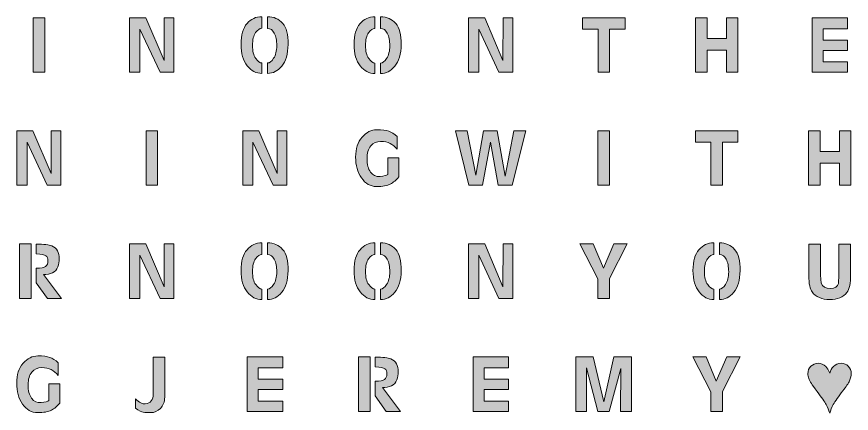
# Model space of a CAD drawing. Header units: inches. Extents: x -93 to 93, y -93 to 93.
# Drawn here: x 3.7 to 92.3, y -93.1 to -51 of the extents above; entities that cross this region are included whole.
import ezdxf

# ---------------------------------------------------------------- set-up
doc = ezdxf.new("R2010")
doc.units = ezdxf.units.IN
doc.header["$MEASUREMENT"] = 0
doc.layers.add('Top Copper', color=7, linetype='Continuous')

# ---------------------------------------------------------------- blocks, each defined once
blk = doc.blocks.new('block 71')
at = {"layer": 'Top Copper', "true_color": 0xffffff}
h = blk.add_hatch(color=7, dxfattribs=at)
h.dxf.hatch_style = 2
h.paths.add_polyline_path([(20.366, -56.861), (18.893, -56.861), (16.762, -52.287), (16.762, -56.861), (15.67, -56.861), (15.67, -51.082), (17.386, -51.082), (19.318, -55.622), (19.326, -51.082), (20.366, -51.082)])
at = {"layer": 'Top Copper', "lineweight": 0}
blk.add_lwpolyline([(20.366, -56.861), (18.893, -56.861), (16.762, -52.287), (16.762, -56.861), (15.67, -56.861), (15.67, -51.082), (17.386, -51.082), (19.318, -55.622), (19.326, -51.082), (20.366, -51.082), (20.366, -56.861)], dxfattribs=at)
blk = doc.blocks.new('block 162')
at = {"layer": 'Top Copper', "true_color": 0xffffff}
h = blk.add_hatch(color=7, dxfattribs=at)
h.dxf.hatch_style = 2
h.paths.add_polyline_path([(6.645, -51.078), (6.645, -56.856), (5.415, -56.856), (5.415, -51.078)])
at = {"layer": 'Top Copper', "lineweight": 0}
blk.add_lwpolyline([(6.645, -51.078), (6.645, -56.856), (5.415, -56.856), (5.415, -51.078), (6.645, -51.078)], dxfattribs=at)
blk = doc.blocks.new('block 171')
at = {"layer": 'Top Copper', "true_color": 0xffffff}
h = blk.add_hatch(color=7, dxfattribs=at)
h.dxf.hatch_style = 2
edge = h.paths.add_edge_path()
edge.add_spline(control_points=[(28.15, -56.172), (27.716, -55.635), (27.5, -54.872), (27.5, -53.885), (27.5, -52.897), (27.711, -52.162), (28.132, -51.68), (28.554, -51.198), (29.079, -50.956), (29.709, -50.956), (29.709, -50.956), (29.709, -52.187), (29.709, -52.187), (29.49, -52.193), (29.268, -52.347), (29.046, -52.65), (28.824, -52.954), (28.713, -53.404), (28.713, -54.002), (28.713, -54.6), (28.828, -55.06), (29.059, -55.384), (29.29, -55.707), (29.507, -55.869), (29.709, -55.869), (29.709, -55.869), (29.709, -56.978), (29.709, -56.978), (29.103, -56.978), (28.583, -56.709), (28.15, -56.172)], knot_values=[0, 0, 0, 0, 1, 1, 1, 2, 2, 2, 3, 3, 3, 4, 4, 4, 5, 5, 5, 6, 6, 6, 7, 7, 7, 8, 8, 8, 9, 9, 9, 10, 10, 10, 10], degree=3, periodic=1)
edge = h.paths.add_edge_path()
edge.add_spline(control_points=[(30.961, -55.371), (31.183, -55.039), (31.293, -54.594), (31.29, -54.036), (31.287, -53.479), (31.201, -53.033), (31.03, -52.698), (30.86, -52.363), (30.622, -52.198), (30.315, -52.204), (30.315, -52.204), (30.315, -50.956), (30.315, -50.956), (30.974, -50.956), (31.508, -51.189), (31.918, -51.654), (32.328, -52.119), (32.523, -52.866), (32.503, -53.894), (32.483, -54.922), (32.256, -55.693), (31.823, -56.207), (31.39, -56.721), (30.887, -56.978), (30.315, -56.978), (30.315, -56.978), (30.315, -55.869), (30.315, -55.869), (30.524, -55.869), (30.739, -55.703), (30.961, -55.371)], knot_values=[0, 0, 0, 0, 1, 1, 1, 2, 2, 2, 3, 3, 3, 4, 4, 4, 5, 5, 5, 6, 6, 6, 7, 7, 7, 8, 8, 8, 9, 9, 9, 10, 10, 10, 10], degree=3, periodic=1)
at = {"layer": 'Top Copper', "lineweight": 0}
for points in [[(28.15, -56.172), (27.716, -55.635), (27.5, -54.872), (27.5, -53.885), (27.5, -52.897), (27.711, -52.162), (28.132, -51.68), (28.554, -51.198), (29.079, -50.956), (29.709, -50.956), (29.709, -50.956), (29.709, -52.187), (29.709, -52.187), (29.49, -52.193), (29.268, -52.347), (29.046, -52.65), (28.824, -52.954), (28.713, -53.404), (28.713, -54.002), (28.713, -54.6), (28.828, -55.06), (29.059, -55.384), (29.29, -55.707), (29.507, -55.869), (29.709, -55.869), (29.709, -55.869), (29.709, -56.978), (29.709, -56.978), (29.103, -56.978), (28.583, -56.709), (28.15, -56.172)], [(30.961, -55.371), (31.183, -55.039), (31.293, -54.594), (31.29, -54.036), (31.287, -53.479), (31.201, -53.033), (31.03, -52.698), (30.86, -52.363), (30.622, -52.198), (30.315, -52.204), (30.315, -52.204), (30.315, -50.956), (30.315, -50.956), (30.974, -50.956), (31.508, -51.189), (31.918, -51.654), (32.328, -52.119), (32.523, -52.866), (32.503, -53.894), (32.483, -54.922), (32.256, -55.693), (31.823, -56.207), (31.39, -56.721), (30.887, -56.978), (30.315, -56.978), (30.315, -56.978), (30.315, -55.869), (30.315, -55.869), (30.524, -55.869), (30.739, -55.703), (30.961, -55.371)]]:
    blk.add_open_spline(points, degree=3, knots=[0, 0, 0, 0, 1, 1, 1, 2, 2, 2, 3, 3, 3, 4, 4, 4, 5, 5, 5, 6, 6, 6, 7, 7, 7, 8, 8, 8, 9, 9, 9, 10, 10, 10, 10], dxfattribs=at)
blk = doc.blocks.new('block 172')
at = {"layer": 'Top Copper', "true_color": 0xffffff}
h = blk.add_hatch(color=7, dxfattribs=at)
h.dxf.hatch_style = 2
edge = h.paths.add_edge_path()
edge.add_spline(control_points=[(40.153, -56.181), (39.72, -55.643), (39.503, -54.881), (39.503, -53.893), (39.503, -52.906), (39.714, -52.171), (40.135, -51.688), (40.557, -51.207), (41.082, -50.965), (41.712, -50.965), (41.712, -50.965), (41.712, -52.195), (41.712, -52.195), (41.493, -52.201), (41.272, -52.356), (41.049, -52.659), (40.827, -52.962), (40.716, -53.413), (40.716, -54.01), (40.716, -54.608), (40.831, -55.069), (41.062, -55.392), (41.293, -55.716), (41.51, -55.877), (41.712, -55.877), (41.712, -55.877), (41.712, -56.986), (41.712, -56.986), (41.106, -56.986), (40.586, -56.718), (40.153, -56.181)], knot_values=[0, 0, 0, 0, 1, 1, 1, 2, 2, 2, 3, 3, 3, 4, 4, 4, 5, 5, 5, 6, 6, 6, 7, 7, 7, 8, 8, 8, 9, 9, 9, 10, 10, 10, 10], degree=3, periodic=1)
edge = h.paths.add_edge_path()
edge.add_spline(control_points=[(42.964, -55.379), (43.186, -55.047), (43.296, -54.603), (43.293, -54.045), (43.29, -53.488), (43.204, -53.042), (43.033, -52.707), (42.863, -52.372), (42.625, -52.207), (42.319, -52.213), (42.319, -52.213), (42.319, -50.965), (42.319, -50.965), (42.977, -50.965), (43.511, -51.198), (43.922, -51.663), (44.331, -52.128), (44.526, -52.874), (44.506, -53.902), (44.486, -54.93), (44.259, -55.701), (43.826, -56.215), (43.393, -56.729), (42.89, -56.986), (42.319, -56.986), (42.319, -56.986), (42.319, -55.877), (42.319, -55.877), (42.527, -55.877), (42.742, -55.712), (42.964, -55.379)], knot_values=[0, 0, 0, 0, 1, 1, 1, 2, 2, 2, 3, 3, 3, 4, 4, 4, 5, 5, 5, 6, 6, 6, 7, 7, 7, 8, 8, 8, 9, 9, 9, 10, 10, 10, 10], degree=3, periodic=1)
at = {"layer": 'Top Copper', "lineweight": 0}
for points in [[(40.153, -56.181), (39.72, -55.643), (39.503, -54.881), (39.503, -53.893), (39.503, -52.906), (39.714, -52.171), (40.135, -51.688), (40.557, -51.207), (41.082, -50.965), (41.712, -50.965), (41.712, -50.965), (41.712, -52.195), (41.712, -52.195), (41.493, -52.201), (41.272, -52.356), (41.049, -52.659), (40.827, -52.962), (40.716, -53.413), (40.716, -54.01), (40.716, -54.608), (40.831, -55.069), (41.062, -55.392), (41.293, -55.716), (41.51, -55.877), (41.712, -55.877), (41.712, -55.877), (41.712, -56.986), (41.712, -56.986), (41.106, -56.986), (40.586, -56.718), (40.153, -56.181)], [(42.964, -55.379), (43.186, -55.047), (43.296, -54.603), (43.293, -54.045), (43.29, -53.488), (43.204, -53.042), (43.033, -52.707), (42.863, -52.372), (42.625, -52.207), (42.319, -52.213), (42.319, -52.213), (42.319, -50.965), (42.319, -50.965), (42.977, -50.965), (43.511, -51.198), (43.922, -51.663), (44.331, -52.128), (44.526, -52.874), (44.506, -53.902), (44.486, -54.93), (44.259, -55.701), (43.826, -56.215), (43.393, -56.729), (42.89, -56.986), (42.319, -56.986), (42.319, -56.986), (42.319, -55.877), (42.319, -55.877), (42.527, -55.877), (42.742, -55.712), (42.964, -55.379)]]:
    blk.add_open_spline(points, degree=3, knots=[0, 0, 0, 0, 1, 1, 1, 2, 2, 2, 3, 3, 3, 4, 4, 4, 5, 5, 5, 6, 6, 6, 7, 7, 7, 8, 8, 8, 9, 9, 9, 10, 10, 10, 10], dxfattribs=at)
blk = doc.blocks.new('block 173')
at = {"layer": 'Top Copper', "true_color": 0xffffff}
h = blk.add_hatch(color=7, dxfattribs=at)
h.dxf.hatch_style = 2
h.paths.add_polyline_path([(56.361, -56.861), (54.889, -56.861), (52.758, -52.287), (52.758, -56.861), (51.666, -56.861), (51.666, -51.082), (53.381, -51.082), (55.313, -55.622), (55.322, -51.082), (56.361, -51.082)])
at = {"layer": 'Top Copper', "lineweight": 0}
blk.add_lwpolyline([(56.361, -56.861), (54.889, -56.861), (52.758, -52.287), (52.758, -56.861), (51.666, -56.861), (51.666, -51.082), (53.381, -51.082), (55.313, -55.622), (55.322, -51.082), (56.361, -51.082), (56.361, -56.861)], dxfattribs=at)
blk = doc.blocks.new('block 174')
at = {"layer": 'Top Copper', "true_color": 0xffffff}
h = blk.add_hatch(color=7, dxfattribs=at)
h.dxf.hatch_style = 2
h.paths.add_polyline_path([(68.279, -51.069), (68.279, -52.282), (66.642, -52.282), (66.642, -56.848), (65.411, -56.848), (65.411, -52.282), (63.757, -52.282), (63.757, -51.069)])
at = {"layer": 'Top Copper', "lineweight": 0}
blk.add_lwpolyline([(68.279, -51.069), (68.279, -52.282), (66.642, -52.282), (66.642, -56.848), (65.411, -56.848), (65.411, -52.282), (63.757, -52.282), (63.757, -51.069), (68.279, -51.069)], dxfattribs=at)
blk = doc.blocks.new('block 175')
at = {"layer": 'Top Copper', "true_color": 0xffffff}
h = blk.add_hatch(color=7, dxfattribs=at)
h.dxf.hatch_style = 2
h.paths.add_polyline_path([(79.043, -53.278), (79.043, -51.069), (80.273, -51.069), (80.273, -56.848), (79.043, -56.848), (79.043, -54.5), (76.99, -54.5), (76.99, -56.848), (75.76, -56.848), (75.76, -51.069), (76.99, -51.069), (76.99, -53.278)])
at = {"layer": 'Top Copper', "lineweight": 0}
blk.add_lwpolyline([(79.043, -53.278), (79.043, -51.069), (80.273, -51.069), (80.273, -56.848), (79.043, -56.848), (79.043, -54.5), (76.99, -54.5), (76.99, -56.848), (75.76, -56.848), (75.76, -51.069), (76.99, -51.069), (76.99, -53.278), (79.043, -53.278)], dxfattribs=at)
blk = doc.blocks.new('block 176')
at = {"layer": 'Top Copper', "true_color": 0xffffff}
h = blk.add_hatch(color=7, dxfattribs=at)
h.dxf.hatch_style = 2
h.paths.add_polyline_path([(91.921, -51.082), (91.921, -52.243), (89.33, -52.243), (89.33, -53.43), (91.921, -53.43), (91.921, -54.53), (89.33, -54.53), (89.33, -55.761), (91.921, -55.761), (91.921, -56.861), (88.152, -56.861), (88.152, -51.082)])
at = {"layer": 'Top Copper', "lineweight": 0}
blk.add_lwpolyline([(91.921, -51.082), (91.921, -52.243), (89.33, -52.243), (89.33, -53.43), (91.921, -53.43), (91.921, -54.53), (89.33, -54.53), (89.33, -55.761), (91.921, -55.761), (91.921, -56.861), (88.152, -56.861), (88.152, -51.082), (91.921, -51.082)], dxfattribs=at)
blk = doc.blocks.new('block 179')
at = {"layer": 'Top Copper', "true_color": 0xffffff}
h = blk.add_hatch(color=7, dxfattribs=at)
h.dxf.hatch_style = 2
h.paths.add_polyline_path([(8.372, -68.851), (6.899, -68.851), (4.768, -64.276), (4.768, -68.851), (3.676, -68.851), (3.676, -63.072), (5.392, -63.072), (7.324, -67.612), (7.332, -63.072), (8.372, -63.072)])
at = {"layer": 'Top Copper', "lineweight": 0}
blk.add_lwpolyline([(8.372, -68.851), (6.899, -68.851), (4.768, -64.276), (4.768, -68.851), (3.676, -68.851), (3.676, -63.072), (5.392, -63.072), (7.324, -67.612), (7.332, -63.072), (8.372, -63.072), (8.372, -68.851)], dxfattribs=at)
blk = doc.blocks.new('block 180')
at = {"layer": 'Top Copper', "true_color": 0xffffff}
h = blk.add_hatch(color=7, dxfattribs=at)
h.dxf.hatch_style = 2
h.paths.add_polyline_path([(18.642, -63.072), (18.642, -68.851), (17.412, -68.851), (17.412, -63.072)])
at = {"layer": 'Top Copper', "lineweight": 0}
blk.add_lwpolyline([(18.642, -63.072), (18.642, -68.851), (17.412, -68.851), (17.412, -63.072), (18.642, -63.072)], dxfattribs=at)
blk = doc.blocks.new('block 181')
at = {"layer": 'Top Copper', "true_color": 0xffffff}
h = blk.add_hatch(color=7, dxfattribs=at)
h.dxf.hatch_style = 2
edge = h.paths.add_edge_path()
edge.add_spline(control_points=[(44.25, -67.967), (43.978, -68.296), (43.678, -68.547), (43.349, -68.721), (43.02, -68.894), (42.532, -68.98), (41.885, -68.98), (41.238, -68.98), (40.707, -68.677), (40.291, -68.071), (39.875, -67.464), (39.667, -66.724), (39.667, -65.849), (39.667, -64.973), (39.895, -64.273), (40.351, -63.748), (40.808, -63.222), (41.325, -62.959), (41.902, -62.959), (42.48, -62.959), (42.91, -63.011), (43.193, -63.115), (43.476, -63.219), (43.773, -63.41), (44.086, -63.687), (44.086, -63.687), (44.086, -65.03), (44.086, -65.03), (43.848, -64.764), (43.599, -64.559), (43.336, -64.415), (43.073, -64.27), (42.732, -64.198), (42.314, -64.198), (41.895, -64.198), (41.551, -64.357), (41.283, -64.675), (41.014, -64.992), (40.88, -65.449), (40.88, -66.044), (40.88, -66.638), (41.002, -67.109), (41.248, -67.456), (41.493, -67.802), (41.831, -67.954), (42.262, -67.91), (42.692, -67.867), (42.965, -67.799), (43.081, -67.707), (43.081, -67.707), (43.081, -65.939), (43.081, -65.939), (43.081, -65.939), (44.259, -65.939), (44.259, -65.939), (44.259, -65.939), (44.25, -67.967), (44.25, -67.967)], knot_values=[0, 0, 0, 0, 1, 1, 1, 2, 2, 2, 3, 3, 3, 4, 4, 4, 5, 5, 5, 6, 6, 6, 7, 7, 7, 8, 8, 8, 9, 9, 9, 10, 10, 10, 11, 11, 11, 12, 12, 12, 13, 13, 13, 14, 14, 14, 15, 15, 15, 16, 16, 16, 17, 17, 17, 18, 18, 18, 19, 19, 19, 19], degree=3, periodic=1)
at = {"layer": 'Top Copper', "lineweight": 0}
blk.add_open_spline([(44.25, -67.967), (43.978, -68.296), (43.678, -68.547), (43.349, -68.721), (43.02, -68.894), (42.532, -68.98), (41.885, -68.98), (41.238, -68.98), (40.707, -68.677), (40.291, -68.071), (39.875, -67.464), (39.667, -66.724), (39.667, -65.849), (39.667, -64.973), (39.895, -64.273), (40.351, -63.748), (40.808, -63.222), (41.325, -62.959), (41.902, -62.959), (42.48, -62.959), (42.91, -63.011), (43.193, -63.115), (43.476, -63.219), (43.773, -63.41), (44.086, -63.687), (44.086, -63.687), (44.086, -65.03), (44.086, -65.03), (43.848, -64.764), (43.599, -64.559), (43.336, -64.415), (43.073, -64.27), (42.732, -64.198), (42.314, -64.198), (41.895, -64.198), (41.551, -64.357), (41.283, -64.675), (41.014, -64.992), (40.88, -65.449), (40.88, -66.044), (40.88, -66.638), (41.002, -67.109), (41.248, -67.456), (41.493, -67.802), (41.831, -67.954), (42.262, -67.91), (42.692, -67.867), (42.965, -67.799), (43.081, -67.707), (43.081, -67.707), (43.081, -65.939), (43.081, -65.939), (43.081, -65.939), (44.259, -65.939), (44.259, -65.939), (44.259, -65.939), (44.25, -67.967), (44.25, -67.967)], degree=3, knots=[0, 0, 0, 0, 1, 1, 1, 2, 2, 2, 3, 3, 3, 4, 4, 4, 5, 5, 5, 6, 6, 6, 7, 7, 7, 8, 8, 8, 9, 9, 9, 10, 10, 10, 11, 11, 11, 12, 12, 12, 13, 13, 13, 14, 14, 14, 15, 15, 15, 16, 16, 16, 17, 17, 17, 18, 18, 18, 19, 19, 19, 19], dxfattribs=at)
blk = doc.blocks.new('block 182')
at = {"layer": 'Top Copper', "true_color": 0xffffff}
h = blk.add_hatch(color=7, dxfattribs=at)
h.dxf.hatch_style = 2
h.paths.add_polyline_path([(32.369, -68.851), (30.897, -68.851), (28.766, -64.276), (28.766, -68.851), (27.674, -68.851), (27.674, -63.072), (29.389, -63.072), (31.321, -67.612), (31.33, -63.072), (32.369, -63.072)])
at = {"layer": 'Top Copper', "lineweight": 0}
blk.add_lwpolyline([(32.369, -68.851), (30.897, -68.851), (28.766, -64.276), (28.766, -68.851), (27.674, -68.851), (27.674, -63.072), (29.389, -63.072), (31.321, -67.612), (31.33, -63.072), (32.369, -63.072), (32.369, -68.851)], dxfattribs=at)
blk = doc.blocks.new('block 187')
at = {"layer": 'Top Copper', "true_color": 0xffffff}
h = blk.add_hatch(color=7, dxfattribs=at)
h.dxf.hatch_style = 2
h.paths.add_polyline_path([(5.202, -75.076), (5.202, -80.854), (3.972, -80.854), (3.972, -75.076)])
edge = h.paths.add_edge_path()
edge.add_spline(control_points=[(6.744, -77.467), (6.906, -77.34), (6.987, -77.143), (6.987, -76.878), (6.987, -76.612), (6.916, -76.43), (6.775, -76.332), (6.633, -76.234), (6.291, -76.17), (5.748, -76.141), (5.748, -76.141), (5.748, -75.102), (5.748, -75.102), (6.568, -75.102), (7.117, -75.16), (7.394, -75.275), (7.672, -75.39), (7.875, -75.568), (8.005, -75.808), (8.135, -76.047), (8.2, -76.322), (8.2, -76.631), (8.2, -76.94), (8.147, -77.234), (8.04, -77.514), (7.933, -77.795), (7.745, -78.001), (7.477, -78.134), (7.208, -78.267), (6.886, -78.333), (6.511, -78.333), (6.511, -78.333), (8.434, -80.854), (8.434, -80.854), (8.434, -80.854), (6.926, -80.854), (6.926, -80.854), (6.926, -80.854), (5.757, -79.2), (5.757, -79.2), (5.757, -79.2), (5.757, -77.649), (5.757, -77.649), (6.254, -77.655), (6.583, -77.594), (6.744, -77.467)], knot_values=[0, 0, 0, 0, 1, 1, 1, 2, 2, 2, 3, 3, 3, 4, 4, 4, 5, 5, 5, 6, 6, 6, 7, 7, 7, 8, 8, 8, 9, 9, 9, 10, 10, 10, 11, 11, 11, 12, 12, 12, 13, 13, 13, 14, 14, 14, 15, 15, 15, 15], degree=3, periodic=1)
at = {"layer": 'Top Copper', "lineweight": 0}
blk.add_lwpolyline([(5.202, -75.076), (5.202, -80.854), (3.972, -80.854), (3.972, -75.076), (5.202, -75.076)], dxfattribs=at)
blk.add_open_spline([(6.744, -77.467), (6.906, -77.34), (6.987, -77.143), (6.987, -76.878), (6.987, -76.612), (6.916, -76.43), (6.775, -76.332), (6.633, -76.234), (6.291, -76.17), (5.748, -76.141), (5.748, -76.141), (5.748, -75.102), (5.748, -75.102), (6.568, -75.102), (7.117, -75.16), (7.394, -75.275), (7.672, -75.39), (7.875, -75.568), (8.005, -75.808), (8.135, -76.047), (8.2, -76.322), (8.2, -76.631), (8.2, -76.94), (8.147, -77.234), (8.04, -77.514), (7.933, -77.795), (7.745, -78.001), (7.477, -78.134), (7.208, -78.267), (6.886, -78.333), (6.511, -78.333), (6.511, -78.333), (8.434, -80.854), (8.434, -80.854), (8.434, -80.854), (6.926, -80.854), (6.926, -80.854), (6.926, -80.854), (5.757, -79.2), (5.757, -79.2), (5.757, -79.2), (5.757, -77.649), (5.757, -77.649), (6.254, -77.655), (6.583, -77.594), (6.744, -77.467)], degree=3, knots=[0, 0, 0, 0, 1, 1, 1, 2, 2, 2, 3, 3, 3, 4, 4, 4, 5, 5, 5, 6, 6, 6, 7, 7, 7, 8, 8, 8, 9, 9, 9, 10, 10, 10, 11, 11, 11, 12, 12, 12, 13, 13, 13, 14, 14, 14, 15, 15, 15, 15], dxfattribs=at)
blk = doc.blocks.new('block 188')
at = {"layer": 'Top Copper', "true_color": 0xffffff}
h = blk.add_hatch(color=7, dxfattribs=at)
h.dxf.hatch_style = 2
edge = h.paths.add_edge_path()
edge.add_spline(control_points=[(28.15, -80.178), (27.716, -79.641), (27.5, -78.879), (27.5, -77.891), (27.5, -76.904), (27.711, -76.169), (28.132, -75.686), (28.554, -75.204), (29.079, -74.963), (29.709, -74.963), (29.709, -74.963), (29.709, -76.193), (29.709, -76.193), (29.49, -76.199), (29.268, -76.354), (29.046, -76.657), (28.824, -76.96), (28.713, -77.411), (28.713, -78.008), (28.713, -78.606), (28.828, -79.067), (29.059, -79.39), (29.29, -79.714), (29.507, -79.875), (29.709, -79.875), (29.709, -79.875), (29.709, -80.984), (29.709, -80.984), (29.103, -80.984), (28.583, -80.716), (28.15, -80.178)], knot_values=[0, 0, 0, 0, 1, 1, 1, 2, 2, 2, 3, 3, 3, 4, 4, 4, 5, 5, 5, 6, 6, 6, 7, 7, 7, 8, 8, 8, 9, 9, 9, 10, 10, 10, 10], degree=3, periodic=1)
edge = h.paths.add_edge_path()
edge.add_spline(control_points=[(30.961, -79.377), (31.183, -79.045), (31.293, -78.601), (31.29, -78.043), (31.287, -77.486), (31.201, -77.04), (31.03, -76.704), (30.86, -76.369), (30.622, -76.205), (30.315, -76.211), (30.315, -76.211), (30.315, -74.963), (30.315, -74.963), (30.974, -74.963), (31.508, -75.195), (31.918, -75.66), (32.328, -76.126), (32.523, -76.872), (32.503, -77.9), (32.483, -78.928), (32.256, -79.699), (31.823, -80.213), (31.39, -80.727), (30.887, -80.984), (30.315, -80.984), (30.315, -80.984), (30.315, -79.875), (30.315, -79.875), (30.524, -79.875), (30.739, -79.71), (30.961, -79.377)], knot_values=[0, 0, 0, 0, 1, 1, 1, 2, 2, 2, 3, 3, 3, 4, 4, 4, 5, 5, 5, 6, 6, 6, 7, 7, 7, 8, 8, 8, 9, 9, 9, 10, 10, 10, 10], degree=3, periodic=1)
at = {"layer": 'Top Copper', "lineweight": 0}
for points in [[(28.15, -80.178), (27.716, -79.641), (27.5, -78.879), (27.5, -77.891), (27.5, -76.904), (27.711, -76.169), (28.132, -75.686), (28.554, -75.204), (29.079, -74.963), (29.709, -74.963), (29.709, -74.963), (29.709, -76.193), (29.709, -76.193), (29.49, -76.199), (29.268, -76.354), (29.046, -76.657), (28.824, -76.96), (28.713, -77.411), (28.713, -78.008), (28.713, -78.606), (28.828, -79.067), (29.059, -79.39), (29.29, -79.714), (29.507, -79.875), (29.709, -79.875), (29.709, -79.875), (29.709, -80.984), (29.709, -80.984), (29.103, -80.984), (28.583, -80.716), (28.15, -80.178)], [(30.961, -79.377), (31.183, -79.045), (31.293, -78.601), (31.29, -78.043), (31.287, -77.486), (31.201, -77.04), (31.03, -76.704), (30.86, -76.369), (30.622, -76.205), (30.315, -76.211), (30.315, -76.211), (30.315, -74.963), (30.315, -74.963), (30.974, -74.963), (31.508, -75.195), (31.918, -75.66), (32.328, -76.126), (32.523, -76.872), (32.503, -77.9), (32.483, -78.928), (32.256, -79.699), (31.823, -80.213), (31.39, -80.727), (30.887, -80.984), (30.315, -80.984), (30.315, -80.984), (30.315, -79.875), (30.315, -79.875), (30.524, -79.875), (30.739, -79.71), (30.961, -79.377)]]:
    blk.add_open_spline(points, degree=3, knots=[0, 0, 0, 0, 1, 1, 1, 2, 2, 2, 3, 3, 3, 4, 4, 4, 5, 5, 5, 6, 6, 6, 7, 7, 7, 8, 8, 8, 9, 9, 9, 10, 10, 10, 10], dxfattribs=at)
blk = doc.blocks.new('block 189')
at = {"layer": 'Top Copper', "true_color": 0xffffff}
h = blk.add_hatch(color=7, dxfattribs=at)
h.dxf.hatch_style = 2
h.paths.add_polyline_path([(20.366, -80.854), (18.893, -80.854), (16.762, -76.28), (16.762, -80.854), (15.67, -80.854), (15.67, -75.076), (17.386, -75.076), (19.318, -79.615), (19.326, -75.076), (20.366, -75.076)])
at = {"layer": 'Top Copper', "lineweight": 0}
blk.add_lwpolyline([(20.366, -80.854), (18.893, -80.854), (16.762, -76.28), (16.762, -80.854), (15.67, -80.854), (15.67, -75.076), (17.386, -75.076), (19.318, -79.615), (19.326, -75.076), (20.366, -75.076), (20.366, -80.854)], dxfattribs=at)
blk = doc.blocks.new('block 192')
at = {"layer": 'Top Copper', "true_color": 0xffffff}
h = blk.add_hatch(color=7, dxfattribs=at)
h.dxf.hatch_style = 2
edge = h.paths.add_edge_path()
edge.add_spline(control_points=[(40.153, -80.178), (39.72, -79.641), (39.503, -78.879), (39.503, -77.891), (39.503, -76.904), (39.714, -76.169), (40.135, -75.686), (40.557, -75.204), (41.082, -74.963), (41.712, -74.963), (41.712, -74.963), (41.712, -76.193), (41.712, -76.193), (41.493, -76.199), (41.272, -76.354), (41.049, -76.657), (40.827, -76.96), (40.716, -77.411), (40.716, -78.008), (40.716, -78.606), (40.831, -79.067), (41.062, -79.39), (41.293, -79.714), (41.51, -79.875), (41.712, -79.875), (41.712, -79.875), (41.712, -80.984), (41.712, -80.984), (41.106, -80.984), (40.586, -80.716), (40.153, -80.178)], knot_values=[0, 0, 0, 0, 1, 1, 1, 2, 2, 2, 3, 3, 3, 4, 4, 4, 5, 5, 5, 6, 6, 6, 7, 7, 7, 8, 8, 8, 9, 9, 9, 10, 10, 10, 10], degree=3, periodic=1)
edge = h.paths.add_edge_path()
edge.add_spline(control_points=[(42.964, -79.377), (43.186, -79.045), (43.296, -78.601), (43.293, -78.043), (43.29, -77.486), (43.204, -77.04), (43.033, -76.704), (42.863, -76.369), (42.625, -76.205), (42.319, -76.211), (42.319, -76.211), (42.319, -74.963), (42.319, -74.963), (42.977, -74.963), (43.511, -75.195), (43.922, -75.66), (44.331, -76.126), (44.526, -76.872), (44.506, -77.9), (44.486, -78.928), (44.259, -79.699), (43.826, -80.213), (43.393, -80.727), (42.89, -80.984), (42.319, -80.984), (42.319, -80.984), (42.319, -79.875), (42.319, -79.875), (42.527, -79.875), (42.742, -79.71), (42.964, -79.377)], knot_values=[0, 0, 0, 0, 1, 1, 1, 2, 2, 2, 3, 3, 3, 4, 4, 4, 5, 5, 5, 6, 6, 6, 7, 7, 7, 8, 8, 8, 9, 9, 9, 10, 10, 10, 10], degree=3, periodic=1)
at = {"layer": 'Top Copper', "lineweight": 0}
for points in [[(40.153, -80.178), (39.72, -79.641), (39.503, -78.879), (39.503, -77.891), (39.503, -76.904), (39.714, -76.169), (40.135, -75.686), (40.557, -75.204), (41.082, -74.963), (41.712, -74.963), (41.712, -74.963), (41.712, -76.193), (41.712, -76.193), (41.493, -76.199), (41.272, -76.354), (41.049, -76.657), (40.827, -76.96), (40.716, -77.411), (40.716, -78.008), (40.716, -78.606), (40.831, -79.067), (41.062, -79.39), (41.293, -79.714), (41.51, -79.875), (41.712, -79.875), (41.712, -79.875), (41.712, -80.984), (41.712, -80.984), (41.106, -80.984), (40.586, -80.716), (40.153, -80.178)], [(42.964, -79.377), (43.186, -79.045), (43.296, -78.601), (43.293, -78.043), (43.29, -77.486), (43.204, -77.04), (43.033, -76.704), (42.863, -76.369), (42.625, -76.205), (42.319, -76.211), (42.319, -76.211), (42.319, -74.963), (42.319, -74.963), (42.977, -74.963), (43.511, -75.195), (43.922, -75.66), (44.331, -76.126), (44.526, -76.872), (44.506, -77.9), (44.486, -78.928), (44.259, -79.699), (43.826, -80.213), (43.393, -80.727), (42.89, -80.984), (42.319, -80.984), (42.319, -80.984), (42.319, -79.875), (42.319, -79.875), (42.527, -79.875), (42.742, -79.71), (42.964, -79.377)]]:
    blk.add_open_spline(points, degree=3, knots=[0, 0, 0, 0, 1, 1, 1, 2, 2, 2, 3, 3, 3, 4, 4, 4, 5, 5, 5, 6, 6, 6, 7, 7, 7, 8, 8, 8, 9, 9, 9, 10, 10, 10, 10], dxfattribs=at)
blk = doc.blocks.new('block 193')
at = {"layer": 'Top Copper', "true_color": 0xffffff}
h = blk.add_hatch(color=7, dxfattribs=at)
h.dxf.hatch_style = 2
h.paths.add_polyline_path([(56.361, -80.854), (54.889, -80.854), (52.758, -76.28), (52.758, -80.854), (51.666, -80.854), (51.666, -75.076), (53.381, -75.076), (55.313, -79.615), (55.322, -75.076), (56.361, -75.076)])
at = {"layer": 'Top Copper', "lineweight": 0}
blk.add_lwpolyline([(56.361, -80.854), (54.889, -80.854), (52.758, -76.28), (52.758, -80.854), (51.666, -80.854), (51.666, -75.076), (53.381, -75.076), (55.313, -79.615), (55.322, -75.076), (56.361, -75.076), (56.361, -80.854)], dxfattribs=at)
blk = doc.blocks.new('block 197')
at = {"layer": 'Top Copper', "true_color": 0xffffff}
h = blk.add_hatch(color=7, dxfattribs=at)
h.dxf.hatch_style = 2
edge = h.paths.add_edge_path()
edge.add_spline(control_points=[(8.255, -91.968), (7.983, -92.298), (7.683, -92.549), (7.354, -92.722), (7.025, -92.895), (6.536, -92.982), (5.889, -92.982), (5.242, -92.982), (4.711, -92.679), (4.295, -92.072), (3.88, -91.466), (3.671, -90.725), (3.671, -89.85), (3.671, -88.975), (3.9, -88.275), (4.356, -87.749), (4.812, -87.223), (5.329, -86.96), (5.907, -86.96), (6.484, -86.96), (6.915, -87.012), (7.197, -87.116), (7.481, -87.221), (7.778, -87.411), (8.09, -87.688), (8.09, -87.688), (8.09, -89.031), (8.09, -89.031), (7.853, -88.766), (7.603, -88.561), (7.34, -88.416), (7.078, -88.272), (6.737, -88.2), (6.318, -88.2), (5.899, -88.2), (5.556, -88.358), (5.287, -88.676), (5.019, -88.994), (4.884, -89.45), (4.884, -90.045), (4.884, -90.64), (5.007, -91.11), (5.253, -91.457), (5.498, -91.804), (5.836, -91.955), (6.266, -91.912), (6.697, -91.869), (6.969, -91.801), (7.085, -91.708), (7.085, -91.708), (7.085, -89.941), (7.085, -89.941), (7.085, -89.941), (8.263, -89.941), (8.263, -89.941), (8.263, -89.941), (8.255, -91.968), (8.255, -91.968)], knot_values=[0, 0, 0, 0, 1, 1, 1, 2, 2, 2, 3, 3, 3, 4, 4, 4, 5, 5, 5, 6, 6, 6, 7, 7, 7, 8, 8, 8, 9, 9, 9, 10, 10, 10, 11, 11, 11, 12, 12, 12, 13, 13, 13, 14, 14, 14, 15, 15, 15, 16, 16, 16, 17, 17, 17, 18, 18, 18, 19, 19, 19, 19], degree=3, periodic=1)
at = {"layer": 'Top Copper', "lineweight": 0}
blk.add_open_spline([(8.255, -91.968), (7.983, -92.298), (7.683, -92.549), (7.354, -92.722), (7.025, -92.895), (6.536, -92.982), (5.889, -92.982), (5.242, -92.982), (4.711, -92.679), (4.295, -92.072), (3.88, -91.466), (3.671, -90.725), (3.671, -89.85), (3.671, -88.975), (3.9, -88.275), (4.356, -87.749), (4.812, -87.223), (5.329, -86.96), (5.907, -86.96), (6.484, -86.96), (6.915, -87.012), (7.197, -87.116), (7.481, -87.221), (7.778, -87.411), (8.09, -87.688), (8.09, -87.688), (8.09, -89.031), (8.09, -89.031), (7.853, -88.766), (7.603, -88.561), (7.34, -88.416), (7.078, -88.272), (6.737, -88.2), (6.318, -88.2), (5.899, -88.2), (5.556, -88.358), (5.287, -88.676), (5.019, -88.994), (4.884, -89.45), (4.884, -90.045), (4.884, -90.64), (5.007, -91.11), (5.253, -91.457), (5.498, -91.804), (5.836, -91.955), (6.266, -91.912), (6.697, -91.869), (6.969, -91.801), (7.085, -91.708), (7.085, -91.708), (7.085, -89.941), (7.085, -89.941), (7.085, -89.941), (8.263, -89.941), (8.263, -89.941), (8.263, -89.941), (8.255, -91.968), (8.255, -91.968)], degree=3, knots=[0, 0, 0, 0, 1, 1, 1, 2, 2, 2, 3, 3, 3, 4, 4, 4, 5, 5, 5, 6, 6, 6, 7, 7, 7, 8, 8, 8, 9, 9, 9, 10, 10, 10, 11, 11, 11, 12, 12, 12, 13, 13, 13, 14, 14, 14, 15, 15, 15, 16, 16, 16, 17, 17, 17, 18, 18, 18, 19, 19, 19, 19], dxfattribs=at)
blk = doc.blocks.new('block 221')
at = {"layer": 'Top Copper', "true_color": 0xffffff}
h = blk.add_hatch(color=7, dxfattribs=at)
h.dxf.hatch_style = 2
h.paths.add_polyline_path([(56.29, -68.851), (54.808, -68.851), (53.977, -64.268), (53.154, -68.851), (51.698, -68.851), (50.26, -63.072), (51.525, -63.072), (52.435, -67.768), (53.266, -63.072), (54.713, -63.072), (55.536, -67.889), (56.481, -63.072), (57.763, -63.072)])
at = {"layer": 'Top Copper', "lineweight": 0}
blk.add_lwpolyline([(56.29, -68.851), (54.808, -68.851), (53.977, -64.268), (53.154, -68.851), (51.698, -68.851), (50.26, -63.072), (51.525, -63.072), (52.435, -67.768), (53.266, -63.072), (54.713, -63.072), (55.536, -67.889), (56.481, -63.072), (57.763, -63.072), (56.29, -68.851)], dxfattribs=at)
blk = doc.blocks.new('block 222')
at = {"layer": 'Top Copper', "true_color": 0xffffff}
h = blk.add_hatch(color=7, dxfattribs=at)
h.dxf.hatch_style = 2
h.paths.add_polyline_path([(66.641, -63.072), (66.641, -68.851), (65.41, -68.851), (65.41, -63.072)])
at = {"layer": 'Top Copper', "lineweight": 0}
blk.add_lwpolyline([(66.641, -63.072), (66.641, -68.851), (65.41, -68.851), (65.41, -63.072), (66.641, -63.072)], dxfattribs=at)
blk = doc.blocks.new('block 223')
at = {"layer": 'Top Copper', "true_color": 0xffffff}
h = blk.add_hatch(color=7, dxfattribs=at)
h.dxf.hatch_style = 2
h.paths.add_polyline_path([(80.276, -63.054), (80.276, -64.267), (78.638, -64.267), (78.638, -68.833), (77.408, -68.833), (77.408, -64.267), (75.754, -64.267), (75.754, -63.054)])
at = {"layer": 'Top Copper', "lineweight": 0}
blk.add_lwpolyline([(80.276, -63.054), (80.276, -64.267), (78.638, -64.267), (78.638, -68.833), (77.408, -68.833), (77.408, -64.267), (75.754, -64.267), (75.754, -63.054), (80.276, -63.054)], dxfattribs=at)
blk = doc.blocks.new('block 224')
at = {"layer": 'Top Copper', "true_color": 0xffffff}
h = blk.add_hatch(color=7, dxfattribs=at)
h.dxf.hatch_style = 2
h.paths.add_polyline_path([(91.044, -65.271), (91.044, -63.062), (92.274, -63.062), (92.274, -68.841), (91.044, -68.841), (91.044, -66.493), (88.99, -66.493), (88.99, -68.841), (87.76, -68.841), (87.76, -63.062), (88.99, -63.062), (88.99, -65.271)])
at = {"layer": 'Top Copper', "lineweight": 0}
blk.add_lwpolyline([(91.044, -65.271), (91.044, -63.062), (92.274, -63.062), (92.274, -68.841), (91.044, -68.841), (91.044, -66.493), (88.99, -66.493), (88.99, -68.841), (87.76, -68.841), (87.76, -63.062), (88.99, -63.062), (88.99, -65.271), (91.044, -65.271)], dxfattribs=at)
blk = doc.blocks.new('block 229')
at = {"layer": 'Top Copper', "true_color": 0xffffff}
h = blk.add_hatch(color=7, dxfattribs=at)
h.dxf.hatch_style = 2
edge = h.paths.add_edge_path()
edge.add_spline(control_points=[(19.402, -87.082), (19.402, -87.082), (19.394, -91.344), (19.394, -91.344), (19.382, -91.841), (19.228, -92.238), (18.93, -92.536), (18.633, -92.833), (18.301, -92.982), (17.934, -92.982), (17.567, -92.982), (17.296, -92.969), (17.119, -92.943), (16.943, -92.917), (16.665, -92.774), (16.284, -92.514), (16.284, -92.514), (16.284, -91.509), (16.284, -91.509), (16.711, -91.902), (17.06, -92.082), (17.332, -92.051), (17.603, -92.019), (17.811, -91.918), (17.955, -91.747), (18.1, -91.577), (18.172, -91.321), (18.172, -90.98), (18.172, -90.98), (18.172, -87.082), (18.172, -87.082), (18.172, -87.082), (19.402, -87.082), (19.402, -87.082)], knot_values=[0, 0, 0, 0, 1, 1, 1, 2, 2, 2, 3, 3, 3, 4, 4, 4, 5, 5, 5, 6, 6, 6, 7, 7, 7, 8, 8, 8, 9, 9, 9, 10, 10, 10, 11, 11, 11, 11], degree=3, periodic=1)
at = {"layer": 'Top Copper', "lineweight": 0}
blk.add_open_spline([(19.402, -87.082), (19.402, -87.082), (19.394, -91.344), (19.394, -91.344), (19.382, -91.841), (19.228, -92.238), (18.93, -92.536), (18.633, -92.833), (18.301, -92.982), (17.934, -92.982), (17.567, -92.982), (17.296, -92.969), (17.119, -92.943), (16.943, -92.917), (16.665, -92.774), (16.284, -92.514), (16.284, -92.514), (16.284, -91.509), (16.284, -91.509), (16.711, -91.902), (17.06, -92.082), (17.332, -92.051), (17.603, -92.019), (17.811, -91.918), (17.955, -91.747), (18.1, -91.577), (18.172, -91.321), (18.172, -90.98), (18.172, -90.98), (18.172, -87.082), (18.172, -87.082), (18.172, -87.082), (19.402, -87.082), (19.402, -87.082)], degree=3, knots=[0, 0, 0, 0, 1, 1, 1, 2, 2, 2, 3, 3, 3, 4, 4, 4, 5, 5, 5, 6, 6, 6, 7, 7, 7, 8, 8, 8, 9, 9, 9, 10, 10, 10, 11, 11, 11, 11], dxfattribs=at)
blk = doc.blocks.new('block 230')
at = {"layer": 'Top Copper', "true_color": 0xffffff}
h = blk.add_hatch(color=7, dxfattribs=at)
h.dxf.hatch_style = 2
h.paths.add_polyline_path([(31.925, -87.073), (31.925, -88.234), (29.334, -88.234), (29.334, -89.421), (31.925, -89.421), (31.925, -90.521), (29.334, -90.521), (29.334, -91.752), (31.925, -91.752), (31.925, -92.852), (28.156, -92.852), (28.156, -87.073)])
at = {"layer": 'Top Copper', "lineweight": 0}
blk.add_lwpolyline([(31.925, -87.073), (31.925, -88.234), (29.334, -88.234), (29.334, -89.421), (31.925, -89.421), (31.925, -90.521), (29.334, -90.521), (29.334, -91.752), (31.925, -91.752), (31.925, -92.852), (28.156, -92.852), (28.156, -87.073), (31.925, -87.073)], dxfattribs=at)
blk = doc.blocks.new('block 231')
at = {"layer": 'Top Copper', "true_color": 0xffffff}
h = blk.add_hatch(color=7, dxfattribs=at)
h.dxf.hatch_style = 2
h.paths.add_polyline_path([(41.201, -87.073), (41.201, -92.852), (39.97, -92.852), (39.97, -87.073)])
edge = h.paths.add_edge_path()
edge.add_spline(control_points=[(42.743, -89.464), (42.905, -89.338), (42.985, -89.141), (42.985, -88.875), (42.985, -88.61), (42.915, -88.428), (42.773, -88.329), (42.631, -88.231), (42.289, -88.168), (41.746, -88.139), (41.746, -88.139), (41.746, -87.099), (41.746, -87.099), (42.567, -87.099), (43.115, -87.157), (43.392, -87.273), (43.67, -87.388), (43.873, -87.566), (44.003, -87.805), (44.133, -88.045), (44.198, -88.32), (44.198, -88.628), (44.198, -88.937), (44.145, -89.232), (44.038, -89.512), (43.931, -89.792), (43.743, -89.999), (43.475, -90.132), (43.206, -90.264), (42.884, -90.331), (42.509, -90.331), (42.509, -90.331), (44.432, -92.852), (44.432, -92.852), (44.432, -92.852), (42.925, -92.852), (42.925, -92.852), (42.925, -92.852), (41.755, -91.197), (41.755, -91.197), (41.755, -91.197), (41.755, -89.646), (41.755, -89.646), (42.252, -89.652), (42.581, -89.591), (42.743, -89.464)], knot_values=[0, 0, 0, 0, 1, 1, 1, 2, 2, 2, 3, 3, 3, 4, 4, 4, 5, 5, 5, 6, 6, 6, 7, 7, 7, 8, 8, 8, 9, 9, 9, 10, 10, 10, 11, 11, 11, 12, 12, 12, 13, 13, 13, 14, 14, 14, 15, 15, 15, 15], degree=3, periodic=1)
at = {"layer": 'Top Copper', "lineweight": 0}
blk.add_lwpolyline([(41.201, -87.073), (41.201, -92.852), (39.97, -92.852), (39.97, -87.073), (41.201, -87.073)], dxfattribs=at)
blk.add_open_spline([(42.743, -89.464), (42.905, -89.338), (42.985, -89.141), (42.985, -88.875), (42.985, -88.61), (42.915, -88.428), (42.773, -88.329), (42.631, -88.231), (42.289, -88.168), (41.746, -88.139), (41.746, -88.139), (41.746, -87.099), (41.746, -87.099), (42.567, -87.099), (43.115, -87.157), (43.392, -87.273), (43.67, -87.388), (43.873, -87.566), (44.003, -87.805), (44.133, -88.045), (44.198, -88.32), (44.198, -88.628), (44.198, -88.937), (44.145, -89.232), (44.038, -89.512), (43.931, -89.792), (43.743, -89.999), (43.475, -90.132), (43.206, -90.264), (42.884, -90.331), (42.509, -90.331), (42.509, -90.331), (44.432, -92.852), (44.432, -92.852), (44.432, -92.852), (42.925, -92.852), (42.925, -92.852), (42.925, -92.852), (41.755, -91.197), (41.755, -91.197), (41.755, -91.197), (41.755, -89.646), (41.755, -89.646), (42.252, -89.652), (42.581, -89.591), (42.743, -89.464)], degree=3, knots=[0, 0, 0, 0, 1, 1, 1, 2, 2, 2, 3, 3, 3, 4, 4, 4, 5, 5, 5, 6, 6, 6, 7, 7, 7, 8, 8, 8, 9, 9, 9, 10, 10, 10, 11, 11, 11, 12, 12, 12, 13, 13, 13, 14, 14, 14, 15, 15, 15, 15], dxfattribs=at)
blk = doc.blocks.new('block 232')
at = {"layer": 'Top Copper', "true_color": 0xffffff}
h = blk.add_hatch(color=7, dxfattribs=at)
h.dxf.hatch_style = 2
h.paths.add_polyline_path([(55.917, -87.073), (55.917, -88.234), (53.326, -88.234), (53.326, -89.421), (55.917, -89.421), (55.917, -90.521), (53.326, -90.521), (53.326, -91.752), (55.917, -91.752), (55.917, -92.852), (52.148, -92.852), (52.148, -87.073)])
at = {"layer": 'Top Copper', "lineweight": 0}
blk.add_lwpolyline([(55.917, -87.073), (55.917, -88.234), (53.326, -88.234), (53.326, -89.421), (55.917, -89.421), (55.917, -90.521), (53.326, -90.521), (53.326, -91.752), (55.917, -91.752), (55.917, -92.852), (52.148, -92.852), (52.148, -87.073), (55.917, -87.073)], dxfattribs=at)
blk = doc.blocks.new('block 233')
at = {"layer": 'Top Copper', "true_color": 0xffffff}
h = blk.add_hatch(color=7, dxfattribs=at)
h.dxf.hatch_style = 2
h.paths.add_polyline_path([(68.978, -92.852), (67.817, -92.852), (67.826, -88.286), (66.596, -92.852), (65.383, -92.852), (64.187, -88.225), (64.187, -92.852), (63.044, -92.852), (63.044, -87.073), (64.906, -87.073), (66.015, -91.821), (67.089, -87.073), (68.978, -87.073)])
at = {"layer": 'Top Copper', "lineweight": 0}
blk.add_lwpolyline([(68.978, -92.852), (67.817, -92.852), (67.826, -88.286), (66.596, -92.852), (65.383, -92.852), (64.187, -88.225), (64.187, -92.852), (63.044, -92.852), (63.044, -87.073), (64.906, -87.073), (66.015, -91.821), (67.089, -87.073), (68.978, -87.073), (68.978, -92.852)], dxfattribs=at)
blk = doc.blocks.new('block 234')
at = {"layer": 'Top Copper', "true_color": 0xffffff}
h = blk.add_hatch(color=7, dxfattribs=at)
h.dxf.hatch_style = 2
h.paths.add_polyline_path([(78.626, -90.738), (78.626, -92.852), (77.395, -92.852), (77.395, -90.764), (75.49, -87.073), (76.885, -87.073), (77.976, -89.655), (79.094, -87.073), (80.515, -87.073)])
at = {"layer": 'Top Copper', "lineweight": 0}
blk.add_lwpolyline([(78.626, -90.738), (78.626, -92.852), (77.395, -92.852), (77.395, -90.764), (75.49, -87.073), (76.885, -87.073), (77.976, -89.655), (79.094, -87.073), (80.515, -87.073), (78.626, -90.738)], dxfattribs=at)
blk = doc.blocks.new('block 240')
at = {"layer": 'Top Copper', "true_color": 0xffffff}
h = blk.add_hatch(color=7, dxfattribs=at)
h.dxf.hatch_style = 2
h.paths.add_polyline_path([(66.631, -78.74), (66.631, -80.854), (65.401, -80.854), (65.401, -78.766), (63.495, -75.076), (64.89, -75.076), (65.981, -77.657), (67.099, -75.076), (68.52, -75.076)])
at = {"layer": 'Top Copper', "lineweight": 0}
blk.add_lwpolyline([(66.631, -78.74), (66.631, -80.854), (65.401, -80.854), (65.401, -78.766), (63.495, -75.076), (64.89, -75.076), (65.981, -77.657), (67.099, -75.076), (68.52, -75.076), (66.631, -78.74)], dxfattribs=at)
blk = doc.blocks.new('block 241')
at = {"layer": 'Top Copper', "true_color": 0xffffff}
h = blk.add_hatch(color=7, dxfattribs=at)
h.dxf.hatch_style = 2
edge = h.paths.add_edge_path()
edge.add_spline(control_points=[(76.148, -80.178), (75.715, -79.641), (75.498, -78.879), (75.498, -77.891), (75.498, -76.904), (75.709, -76.169), (76.131, -75.686), (76.552, -75.204), (77.078, -74.963), (77.708, -74.963), (77.708, -74.963), (77.708, -76.193), (77.708, -76.193), (77.488, -76.199), (77.267, -76.354), (77.045, -76.657), (76.822, -76.96), (76.711, -77.411), (76.711, -78.008), (76.711, -78.606), (76.827, -79.067), (77.058, -79.39), (77.289, -79.714), (77.505, -79.875), (77.708, -79.875), (77.708, -79.875), (77.708, -80.984), (77.708, -80.984), (77.101, -80.984), (76.581, -80.716), (76.148, -80.178)], knot_values=[0, 0, 0, 0, 1, 1, 1, 2, 2, 2, 3, 3, 3, 4, 4, 4, 5, 5, 5, 6, 6, 6, 7, 7, 7, 8, 8, 8, 9, 9, 9, 10, 10, 10, 10], degree=3, periodic=1)
edge = h.paths.add_edge_path()
edge.add_spline(control_points=[(78.96, -79.377), (79.182, -79.045), (79.292, -78.601), (79.289, -78.043), (79.286, -77.486), (79.199, -77.04), (79.029, -76.704), (78.858, -76.369), (78.62, -76.205), (78.314, -76.211), (78.314, -76.211), (78.314, -74.963), (78.314, -74.963), (78.972, -74.963), (79.507, -75.195), (79.917, -75.66), (80.327, -76.126), (80.522, -76.872), (80.502, -77.9), (80.481, -78.928), (80.255, -79.699), (79.821, -80.213), (79.388, -80.727), (78.886, -80.984), (78.314, -80.984), (78.314, -80.984), (78.314, -79.875), (78.314, -79.875), (78.522, -79.875), (78.737, -79.71), (78.96, -79.377)], knot_values=[0, 0, 0, 0, 1, 1, 1, 2, 2, 2, 3, 3, 3, 4, 4, 4, 5, 5, 5, 6, 6, 6, 7, 7, 7, 8, 8, 8, 9, 9, 9, 10, 10, 10, 10], degree=3, periodic=1)
at = {"layer": 'Top Copper', "lineweight": 0}
for points in [[(76.148, -80.178), (75.715, -79.641), (75.498, -78.879), (75.498, -77.891), (75.498, -76.904), (75.709, -76.169), (76.131, -75.686), (76.552, -75.204), (77.078, -74.963), (77.708, -74.963), (77.708, -74.963), (77.708, -76.193), (77.708, -76.193), (77.488, -76.199), (77.267, -76.354), (77.045, -76.657), (76.822, -76.96), (76.711, -77.411), (76.711, -78.008), (76.711, -78.606), (76.827, -79.067), (77.058, -79.39), (77.289, -79.714), (77.505, -79.875), (77.708, -79.875), (77.708, -79.875), (77.708, -80.984), (77.708, -80.984), (77.101, -80.984), (76.581, -80.716), (76.148, -80.178)], [(78.96, -79.377), (79.182, -79.045), (79.292, -78.601), (79.289, -78.043), (79.286, -77.486), (79.199, -77.04), (79.029, -76.704), (78.858, -76.369), (78.62, -76.205), (78.314, -76.211), (78.314, -76.211), (78.314, -74.963), (78.314, -74.963), (78.972, -74.963), (79.507, -75.195), (79.917, -75.66), (80.327, -76.126), (80.522, -76.872), (80.502, -77.9), (80.481, -78.928), (80.255, -79.699), (79.821, -80.213), (79.388, -80.727), (78.886, -80.984), (78.314, -80.984), (78.314, -80.984), (78.314, -79.875), (78.314, -79.875), (78.522, -79.875), (78.737, -79.71), (78.96, -79.377)]]:
    blk.add_open_spline(points, degree=3, knots=[0, 0, 0, 0, 1, 1, 1, 2, 2, 2, 3, 3, 3, 4, 4, 4, 5, 5, 5, 6, 6, 6, 7, 7, 7, 8, 8, 8, 9, 9, 9, 10, 10, 10, 10], dxfattribs=at)
blk = doc.blocks.new('block 242')
at = {"layer": 'Top Copper', "true_color": 0xffffff}
h = blk.add_hatch(color=7, dxfattribs=at)
h.dxf.hatch_style = 2
edge = h.paths.add_edge_path()
edge.add_spline(control_points=[(89.034, -75.084), (89.034, -75.084), (89.034, -78.385), (89.034, -78.385), (89.034, -78.385), (89.121, -79.252), (89.121, -79.252), (89.265, -79.633), (89.587, -79.822), (90.087, -79.819), (90.586, -79.816), (90.871, -79.63), (90.941, -79.26), (90.941, -79.26), (91.001, -78.368), (91.001, -78.368), (91.001, -78.368), (91.001, -75.084), (91.001, -75.084), (91.001, -75.084), (92.231, -75.084), (92.231, -75.084), (92.231, -75.084), (92.231, -78.359), (92.231, -78.359), (92.266, -79.243), (92.136, -79.867), (91.841, -80.23), (91.662, -80.473), (91.415, -80.659), (91.101, -80.789), (90.786, -80.919), (90.425, -80.984), (90.018, -80.984), (89.61, -80.984), (89.243, -80.915), (88.918, -80.776), (88.591, -80.638), (88.338, -80.439), (88.159, -80.178), (87.922, -79.89), (87.804, -79.312), (87.804, -78.446), (87.804, -78.446), (87.804, -75.084), (87.804, -75.084), (87.804, -75.084), (89.034, -75.084), (89.034, -75.084)], knot_values=[0, 0, 0, 0, 1, 1, 1, 2, 2, 2, 3, 3, 3, 4, 4, 4, 5, 5, 5, 6, 6, 6, 7, 7, 7, 8, 8, 8, 9, 9, 9, 10, 10, 10, 11, 11, 11, 12, 12, 12, 13, 13, 13, 14, 14, 14, 15, 15, 15, 16, 16, 16, 16], degree=3, periodic=1)
at = {"layer": 'Top Copper', "lineweight": 0}
blk.add_open_spline([(89.034, -75.084), (89.034, -75.084), (89.034, -78.385), (89.034, -78.385), (89.034, -78.385), (89.121, -79.252), (89.121, -79.252), (89.265, -79.633), (89.587, -79.822), (90.087, -79.819), (90.586, -79.816), (90.871, -79.63), (90.941, -79.26), (90.941, -79.26), (91.001, -78.368), (91.001, -78.368), (91.001, -78.368), (91.001, -75.084), (91.001, -75.084), (91.001, -75.084), (92.231, -75.084), (92.231, -75.084), (92.231, -75.084), (92.231, -78.359), (92.231, -78.359), (92.266, -79.243), (92.136, -79.867), (91.841, -80.23), (91.662, -80.473), (91.415, -80.659), (91.101, -80.789), (90.786, -80.919), (90.425, -80.984), (90.018, -80.984), (89.61, -80.984), (89.243, -80.915), (88.918, -80.776), (88.591, -80.638), (88.338, -80.439), (88.159, -80.178), (87.922, -79.89), (87.804, -79.312), (87.804, -78.446), (87.804, -78.446), (87.804, -75.084), (87.804, -75.084), (87.804, -75.084), (89.034, -75.084), (89.034, -75.084)], degree=3, knots=[0, 0, 0, 0, 1, 1, 1, 2, 2, 2, 3, 3, 3, 4, 4, 4, 5, 5, 5, 6, 6, 6, 7, 7, 7, 8, 8, 8, 9, 9, 9, 10, 10, 10, 11, 11, 11, 12, 12, 12, 13, 13, 13, 14, 14, 14, 15, 15, 15, 16, 16, 16, 16], dxfattribs=at)
blk = doc.blocks.new('block 245')
at = {"layer": 'Top Copper', "true_color": 0xffffff}
h = blk.add_hatch(color=7, dxfattribs=at)
h.dxf.hatch_style = 2
edge = h.paths.add_edge_path()
edge.add_spline(control_points=[(90.016, -93.054), (89.929, -92.721), (89.804, -92.409), (89.642, -92.117), (89.479, -91.825), (89.166, -91.372), (88.701, -90.757), (88.359, -90.306), (88.149, -90.019), (88.07, -89.898), (87.94, -89.701), (87.846, -89.519), (87.789, -89.354), (87.731, -89.19), (87.702, -89.023), (87.702, -88.853), (87.702, -88.54), (87.806, -88.278), (88.015, -88.066), (88.224, -87.855), (88.482, -87.749), (88.789, -87.749), (89.099, -87.749), (89.369, -87.859), (89.597, -88.079), (89.769, -88.243), (89.909, -88.487), (90.016, -88.811), (90.109, -88.492), (90.24, -88.25), (90.409, -88.084), (90.644, -87.858), (90.914, -87.745), (91.222, -87.745), (91.526, -87.745), (91.784, -87.85), (91.996, -88.06), (92.207, -88.27), (92.313, -88.521), (92.313, -88.811), (92.313, -89.065), (92.251, -89.329), (92.127, -89.604), (92.003, -89.879), (91.763, -90.239), (91.408, -90.685), (90.945, -91.269), (90.608, -91.748), (90.397, -92.123), (90.23, -92.42), (90.103, -92.73), (90.016, -93.054)], knot_values=[0, 0, 0, 0, 1, 1, 1, 2, 2, 2, 3, 3, 3, 4, 4, 4, 5, 5, 5, 6, 6, 6, 7, 7, 7, 8, 8, 8, 9, 9, 9, 10, 10, 10, 11, 11, 11, 12, 12, 12, 13, 13, 13, 14, 14, 14, 15, 15, 15, 16, 16, 16, 17, 17, 17, 17], degree=3, periodic=1)
at = {"layer": 'Top Copper', "lineweight": 0}
blk.add_open_spline([(90.016, -93.054), (89.929, -92.721), (89.804, -92.409), (89.642, -92.117), (89.479, -91.825), (89.166, -91.372), (88.701, -90.757), (88.359, -90.306), (88.149, -90.019), (88.07, -89.898), (87.94, -89.701), (87.846, -89.519), (87.789, -89.354), (87.731, -89.19), (87.702, -89.023), (87.702, -88.853), (87.702, -88.54), (87.806, -88.278), (88.015, -88.066), (88.224, -87.855), (88.482, -87.749), (88.789, -87.749), (89.099, -87.749), (89.369, -87.859), (89.597, -88.079), (89.769, -88.243), (89.909, -88.487), (90.016, -88.811), (90.109, -88.492), (90.24, -88.25), (90.409, -88.084), (90.644, -87.858), (90.914, -87.745), (91.222, -87.745), (91.526, -87.745), (91.784, -87.85), (91.996, -88.06), (92.207, -88.27), (92.313, -88.521), (92.313, -88.811), (92.313, -89.065), (92.251, -89.329), (92.127, -89.604), (92.003, -89.879), (91.763, -90.239), (91.408, -90.685), (90.945, -91.269), (90.608, -91.748), (90.397, -92.123), (90.23, -92.42), (90.103, -92.73), (90.016, -93.054)], degree=3, knots=[0, 0, 0, 0, 1, 1, 1, 2, 2, 2, 3, 3, 3, 4, 4, 4, 5, 5, 5, 6, 6, 6, 7, 7, 7, 8, 8, 8, 9, 9, 9, 10, 10, 10, 11, 11, 11, 12, 12, 12, 13, 13, 13, 14, 14, 14, 15, 15, 15, 16, 16, 16, 17, 17, 17, 17], dxfattribs=at)

msp = doc.modelspace()

# ---------------------------------------------------------------- block references
at = {"layer": 'Top Copper'}
for name in ['block 162', 'block 71', 'block 171', 'block 172', 'block 173', 'block 174', 'block 175', 'block 176', 'block 179', 'block 180', 'block 182', 'block 181', 'block 221', 'block 222', 'block 223', 'block 224', 'block 187', 'block 189', 'block 188', 'block 192', 'block 193', 'block 240', 'block 241', 'block 242', 'block 197', 'block 229', 'block 230', 'block 231', 'block 232', 'block 233', 'block 234', 'block 245']:
    msp.add_blockref(name, (0, 0), dxfattribs=at)

doc.saveas('drawing.dxf')
